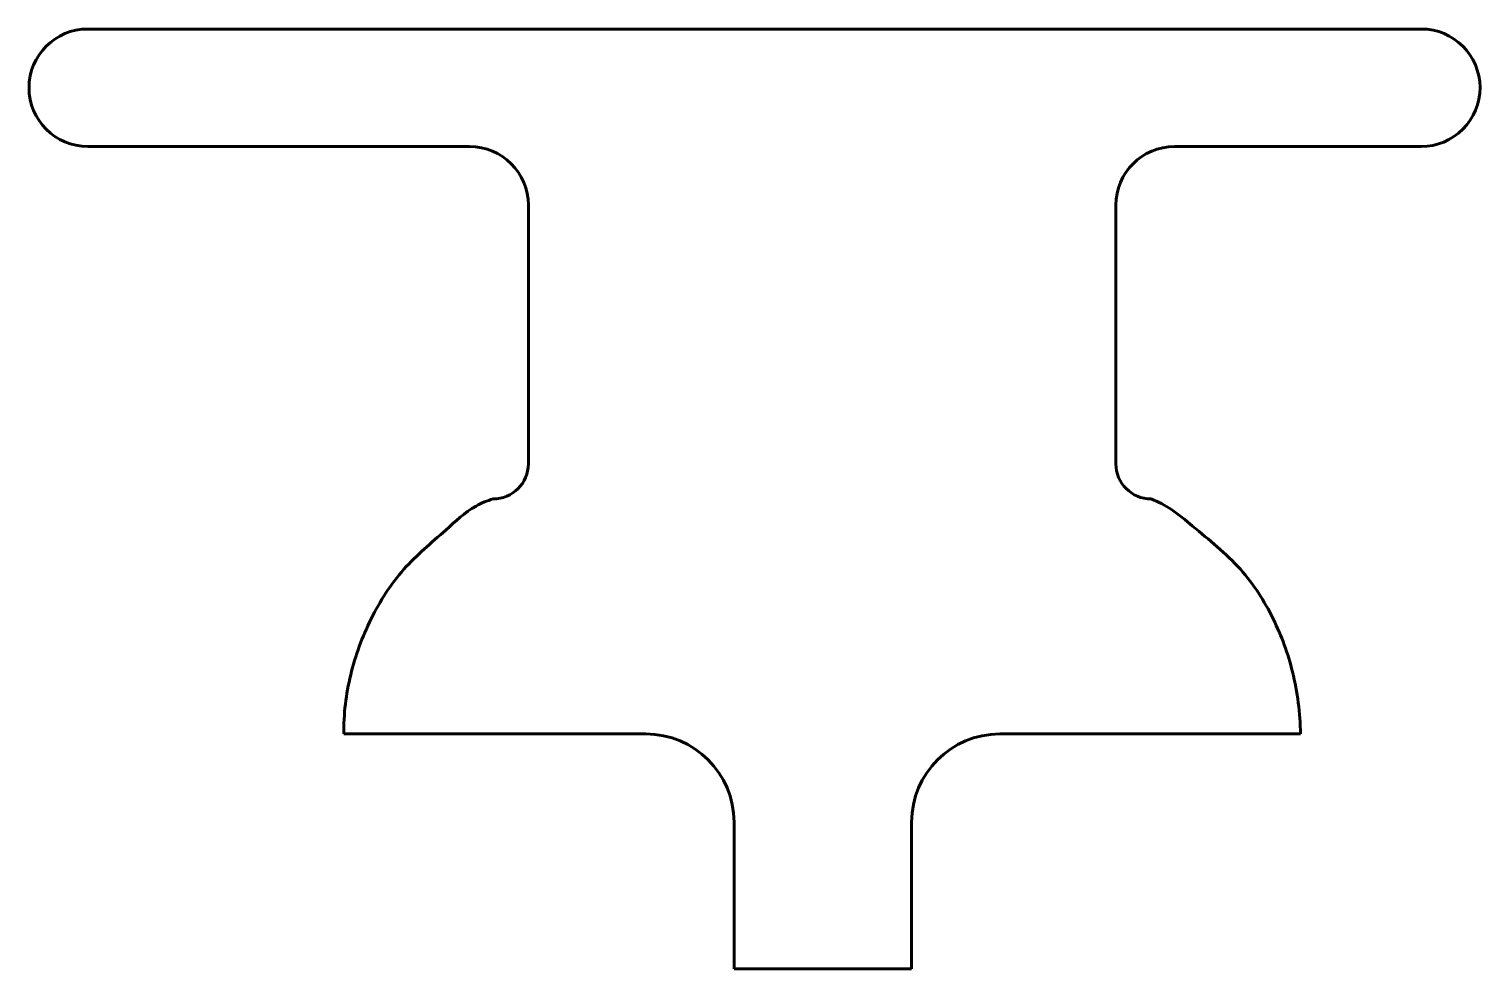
# Model space of a CAD drawing. Header units: millimetres. Extents: x -13.5 to 11.2, y 295.9 to 311.9.
import ezdxf

# ---------------------------------------------------------------- set-up
doc = ezdxf.new("R2010")
doc.units = ezdxf.units.MM
doc.linetypes.add('K5LT_BASIC', pattern=[0])

msp = doc.modelspace()

# ---------------------------------------------------------------- linework, layer by layer
at = {"color": 150, "linetype": 'K5LT_BASIC', "lineweight": 60, "true_color": 0x0080ff}
for p, q in [((10.186, 311.908), (-12.512, 311.908)), ((-12.512, 309.908), (-6.512, 309.908)), ((-6.512, 309.908), (-6.012, 309.908)), ((5.988, 309.908), (10.186, 309.908)), ((5.988, 309.908), (6.323, 309.908)), ((-5.012, 304.508), (-5.012, 308.908)), ((4.988, 304.508), (4.988, 308.908)), ((-8.155, 299.908), (-3.012, 299.908)), ((3.012, 299.908), (8.131, 299.908)), ((-1.512, 295.908), (-1.512, 298.408)), ((1.512, 298.408), (1.512, 295.908)), ((-1.512, 295.908), (1.512, 295.908))]:
    msp.add_line(p, q, dxfattribs=at)
for centre, radius, start, end in [((-12.512, 310.908), 1, 90, 180), ((10.186, 310.908), 1, 0.1679, 90), ((-12.512, 310.908), 1, 180, 270), ((10.186, 310.908), 1, 270, 0.1679), ((-6.012, 308.908), 1, 0, 90), ((5.988, 308.908), 1, 90, 180), ((-5.612, 304.508), 0.6, 270, 0), ((5.588, 304.508), 0.6, 180, 270), ((-3.012, 298.408), 1.5, 0, 90), ((3.012, 298.408), 1.5, 90, 180)]:
    msp.add_arc(centre, radius, start, end, dxfattribs=at)
for points, knots in [([(-8.155, 299.908), (-8.157, 300.246), (-8.075, 300.925), (-7.722, 301.88), (-7.177, 302.739), (-6.492, 303.3), (-6.017, 303.752), (-5.713, 303.881), (-5.612, 303.908)], [0, 0, 0, 0, 1.013258, 2.026517, 3.039776, 4.014934, 4.67334, 4.988455, 4.988455, 4.988455, 4.988455]), ([(5.588, 303.908), (5.71, 303.863), (5.961, 303.728), (6.454, 303.308), (7.131, 302.772), (7.691, 301.897), (8.039, 300.94), (8.127, 300.263), (8.131, 299.908)], [0, 0, 0, 0, 0.388066, 0.846015, 1.942623, 2.955881, 3.914558, 4.980992, 4.980992, 4.980992, 4.980992])]:
    msp.add_open_spline(points, degree=3, knots=knots, dxfattribs=at)

doc.saveas('drawing.dxf')
